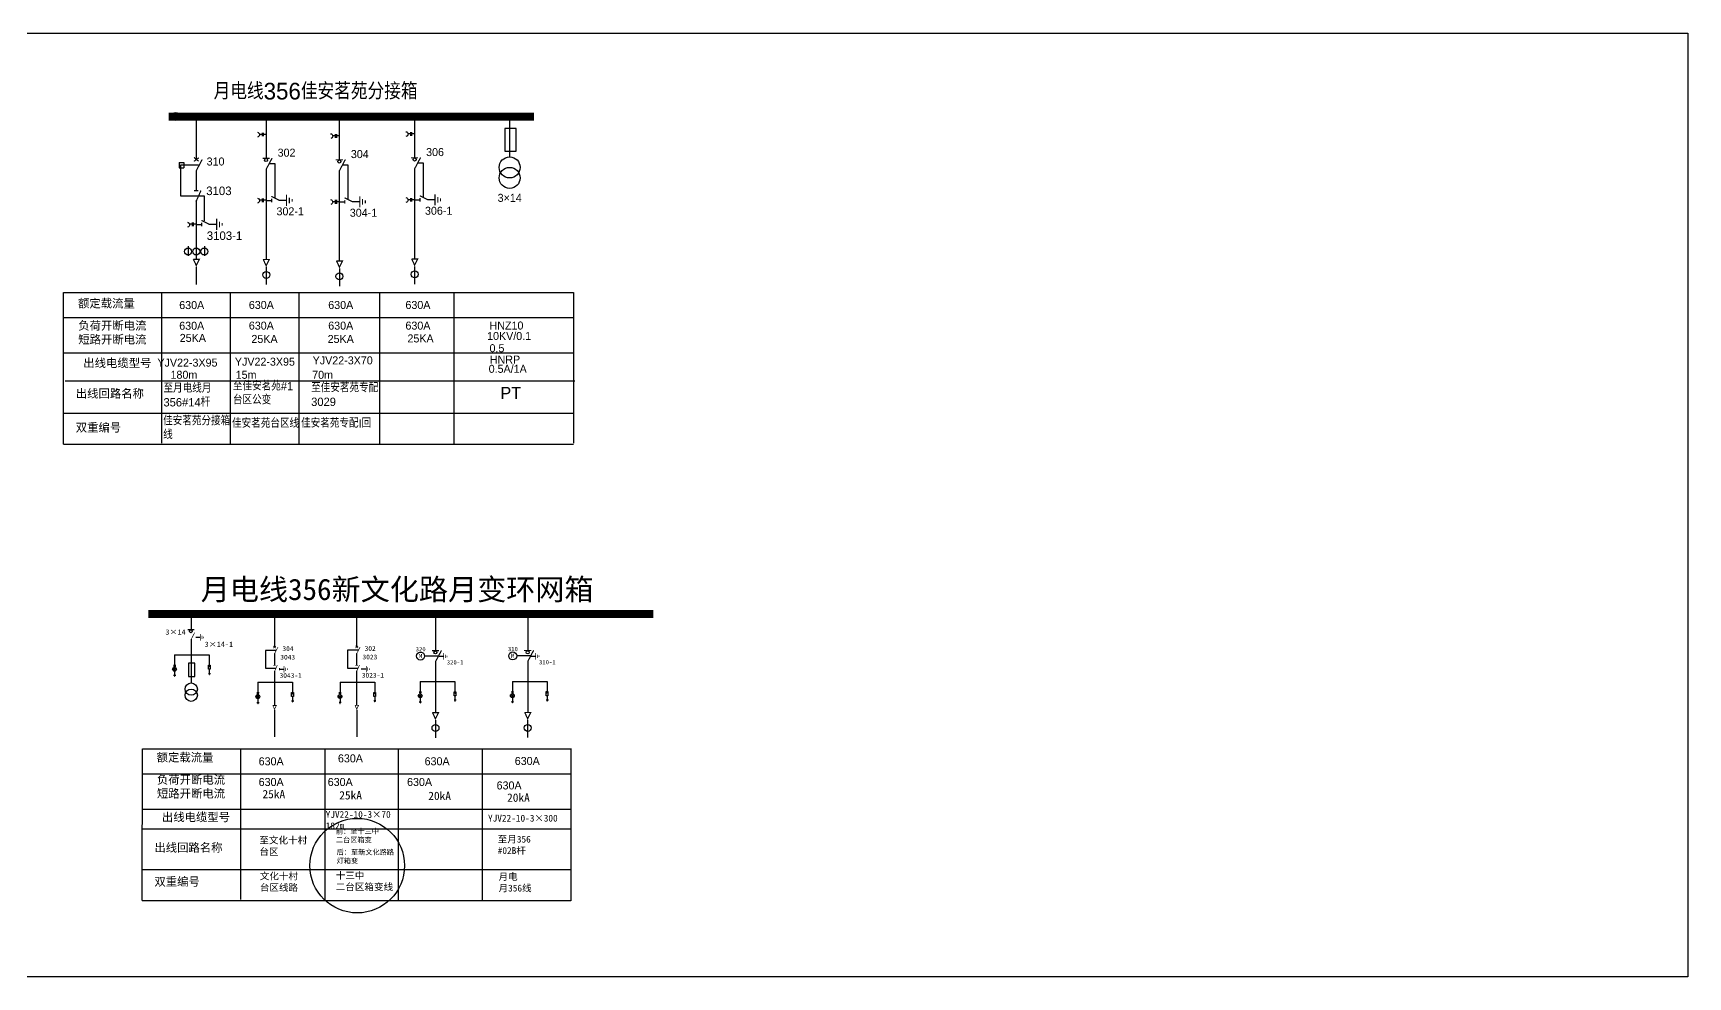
# Model space of a CAD drawing. Extents: x 3 to 714, y -241 to -20.
# Drawn here: x 326.1 to 713.8, y -240.8 to -19.7 of the extents above; entities that cross this region are included whole.
import ezdxf

# ---------------------------------------------------------------- set-up
doc = ezdxf.new("R2010")
doc.units = 0
doc.header["$LTSCALE"] = 0.774411
doc.linetypes.add('ACAD_ISO02W100', pattern=[15, 12, -3])
doc.linetypes.add('CENTER', pattern=[50.8, 31.75, -6.35, 6.35, -6.35])
doc.layers.get('0').update_dxf_attribs({"linetype": 'CONTINUOUS'})
doc.layers.add('2', color=7, linetype='CONTINUOUS')
doc.styles.add('HZ', font='simkai_0.ttf')
doc.styles.add('hztxt_txtstyle_0.00_0_0', font='', dxfattribs={"bigfont": 'hztxt.shx'})
doc.styles.add('hztxt_txtstyle_1.88_0_0', font='', dxfattribs={"height": 1.875, "bigfont": 'hztxt.shx'})
doc.styles.add('hztxt_txtstyle_2.00_0_0', font='', dxfattribs={"height": 2, "bigfont": 'hztxt.shx'})
doc.styles.add('hztxt_txtstyle_2.70_0_0', font='simkai.ttf', dxfattribs={"height": 2.7})
doc.styles.add('hztxt_txtstyle_2.81_0_0', font='', dxfattribs={"height": 2.8125, "bigfont": 'hztxt.shx'})
doc.styles.get('hztxt_txtstyle_0.00_0_0').set_extended_font_data('hztxt')
doc.styles.get('hztxt_txtstyle_1.88_0_0').set_extended_font_data('hztxt')
doc.styles.get('hztxt_txtstyle_2.00_0_0').set_extended_font_data('hztxt')
doc.styles.get('hztxt_txtstyle_2.81_0_0').set_extended_font_data('hztxt')

# ---------------------------------------------------------------- blocks, each defined once
blk = doc.blocks.new('JD')
for points in [[(-2, 0.2), (-2, -0.2), (2, 0.2), (2, -0.2)], [(1, -1.2), (1, -0.8), (-1, -1.2), (-1, -0.8)], [(-0.5, -1.8), (-0.5, -2.2), (0.5, -1.8), (0.5, -2.2)]]:
    blk.add_trace(points)

msp = doc.modelspace()

# ---------------------------------------------------------------- linework, layer by layer
for p, q in [((364.36, -39.84), (364.36, -49.34)), ((380.73, -39.6), (380.73, -49.02)), ((397.89, -39.93), (397.89, -49.35)), ((415.52, -39.47), (415.52, -48.89)), ((439.29, -42.02), (436.69, -42.02)), ((436.69, -42.08), (436.69, -47.33)), ((437.75, -39.4), (437.75, -48.82)), ((439.29, -47.33), (439.29, -42.02)), ((360.36, -50), (360.36, -51.24)), ((360.36, -50), (361.48, -50)), ((361.48, -50), (361.48, -51.24)), ((436.69, -47.33), (439.29, -47.33)), ((360.36, -51.24), (361.48, -51.24)), ((364.36, -51.9), (364.36, -56.55)), ((380.73, -51.58), (380.73, -72.78)), ((397.89, -51.91), (397.89, -73.11)), ((415.52, -51.44), (415.52, -72.64)), ((364.36, -58.87), (364.36, -72.59)), ((380.73, -58.88), (382.03, -58.88)), ((383.72, -58.84), (385.49, -58.84)), ((397.89, -59.21), (399.19, -59.21)), ((400.89, -59.17), (402.65, -59.17)), ((415.52, -58.74), (416.81, -58.74)), ((418.51, -58.71), (420.28, -58.71)), ((364.36, -64.51), (365.66, -64.51)), ((367.35, -64.47), (369.12, -64.47)), ((362.49, -69.61), (362.49, -71.9)), ((366.3, -69.61), (366.3, -71.9)), ((333.25, -116), (333.26, -80.47)), ((333.26, -80.47), (452.73, -80.47)), ((356.25, -80.66), (356.25, -115.72)), ((388.43, -80.36), (388.43, -116.07)), ((407.31, -80.36), (407.31, -116.07)), ((424.68, -80.36), (424.68, -116.07)), ((452.73, -80.47), (452.73, -115.72)), ((333.32, -86.33), (452.74, -86.33)), ((333.32, -94.58), (452.74, -94.58)), ((333.66, -101.15), (453.08, -101.15)), ((452.73, -108.84), (333.25, -108.84)), ((452.73, -116.08), (333.25, -116.08)), ((420.41, -154.91), (420.41, -164.33)), ((442.02, -154.88), (442.02, -164.3)), ((420.41, -166.89), (420.41, -178.87)), ((442.02, -166.86), (442.02, -178.83)), ((351.73, -222.88), (351.74, -187.36)), ((351.74, -187.36), (452.09, -187.36)), ((374.73, -187.54), (374.73, -222.6)), ((411.69, -187.24), (411.69, -222.95)), ((431.37, -187.24), (431.37, -222.95)), ((452.09, -187.24), (452.09, -222.95)), ((351.8, -193.21), (452.09, -193.21)), ((351.8, -201.46), (452.09, -201.46)), ((351.8, -206.11), (452.09, -206.11)), ((452.09, -215.72), (351.73, -215.72)), ((452.09, -222.95), (351.73, -222.96))]:
    msp.add_line(p, q)
at = {"linetype": 'ACAD_ISO02W100'}
for p, q in [((360.71, -50.65), (360.71, -57.8)), ((364.92, -50.65), (360.71, -50.65)), ((360.71, -57.8), (366.26, -57.8)), ((366.26, -57.8), (366.26, -63.7))]:
    msp.add_line(p, q, dxfattribs=at)
at = {"linetype": 'CENTER'}
for p, q in [((364.37, -74.44), (364.37, -78.61)), ((380.74, -74.49), (380.74, -78.61)), ((397.9, -74.83), (397.9, -78.95)), ((415.52, -74.36), (415.52, -78.48)), ((420.4, -180.62), (420.4, -184.74)), ((442, -180.59), (442, -184.71))]:
    msp.add_line(p, q, dxfattribs=at)
at = {"color": 0, "linetype": 'Continuous'}
for p, q in [((372.35, -80.53), (372.35, -116.08)), ((394.52, -187.42), (394.52, -222.9))]:
    msp.add_line(p, q, dxfattribs=at)
at = {"color": 0}
for p, q in [((363.17, -155.78), (363.17, -159.4)), ((382.7, -156.48), (382.7, -163.53)), ((401.95, -156.44), (401.95, -163.5)), ((363.18, -161.64), (363.18, -171.9)), ((364.27, -161.23), (365.3, -161.23)), ((382.7, -165.03), (382.7, -167.75)), ((401.95, -165), (401.95, -167.72)), ((421.27, -165.67), (422.31, -165.67)), ((442.87, -165.63), (443.91, -165.63)), ((382.7, -169.12), (382.7, -177.15)), ((383.87, -168.69), (384.9, -168.69)), ((401.95, -169.08), (401.95, -177.12)), ((403.13, -168.65), (404.16, -168.65))]:
    msp.add_line(p, q, dxfattribs=at)
at = {"color": 0, "linetype": 'ACAD_ISO02W100'}
for p, q in [((383.03, -164.3), (380.56, -164.3)), ((380.56, -164.3), (380.56, -168.49)), ((402.28, -164.26), (399.82, -164.26)), ((399.82, -164.26), (399.82, -168.45)), ((380.56, -168.49), (383.03, -168.49)), ((399.82, -168.45), (402.29, -168.45))]:
    msp.add_line(p, q, dxfattribs=at)
at = {"color": 0, "linetype": 'CENTER'}
for p, q in [((382.7, -178.23), (382.7, -184.57)), ((401.96, -178.2), (401.96, -184.54))]:
    msp.add_line(p, q, dxfattribs=at)
at = {"linetype": 'Continuous'}
msp.add_lwpolyline([(2.92, -19.71), (713.84, -19.71), (713.84, -240.77), (2.92, -240.77)], close=True, dxfattribs=at)
for points, const_width in [([(357.92, -39.25), (443.5, -39.25)], 1.88), ([(363.82, -49.76), (364.97, -48.91)], 0.281), ([(363.83, -48.82), (364.93, -49.74)], 0.281), ([(364.36, -51.97), (365.76, -49.31)], 0.281), ([(379.9, -49.05), (381.56, -49.05)], 0.281), ([(380.73, -51.65), (382.14, -48.98)], 0.281), ([(397.06, -49.39), (398.72, -49.39)], 0.281), ([(397.89, -51.98), (399.3, -49.32)], 0.281), ([(414.69, -48.92), (416.35, -48.92)], 0.281), ([(415.52, -51.52), (416.92, -48.85)], 0.281), ([(363.85, -56.62), (364.89, -56.62)], 0.281), ([(364.3, -59.22), (365.48, -56.56)], 0.281), ([(381.96, -57.94), (383.83, -58.88)], 0.281), ([(399.12, -58.27), (400.99, -59.21)], 0.281), ([(416.74, -57.81), (418.62, -58.74)], 0.281), ([(382.03, -58.45), (382.03, -59.31)], 0.281), ([(399.19, -58.78), (399.19, -59.64)], 0.281), ([(416.81, -58.31), (416.81, -59.18)], 0.281), ([(365.58, -63.57), (367.46, -64.51)], 0.281), ([(365.66, -64.08), (365.66, -64.94)], 0.281), ([(363.67, -72.68), (365.1, -72.68), (364.37, -74.13), (363.68, -72.65)], 0.281), ([(380.04, -72.74), (381.47, -72.74), (380.74, -74.19), (380.06, -72.71)], 0.281), ([(397.2, -73.07), (398.63, -73.07), (397.9, -74.52), (397.22, -73.04)], 0.281), ([(414.83, -72.6), (416.26, -72.6), (415.52, -74.05), (414.84, -72.58)], 0.281), ([(353.15, -155.78), (471.48, -155.78)], 1.88), ([(419.58, -164.37), (421.24, -164.37)], 0.281), ([(420.41, -166.96), (421.82, -164.3)], 0.281), ([(441.19, -164.33), (442.84, -164.33)], 0.281), ([(442.02, -166.93), (443.42, -164.26)], 0.281), ([(419.7, -178.87), (421.13, -178.87), (420.4, -180.32), (419.71, -178.84)], 0.281), ([(441.3, -178.83), (442.73, -178.83), (442, -180.28), (441.32, -178.8)], 0.281)]:
    msp.add_lwpolyline(points, dxfattribs=dict(const_width=const_width))
for points in [[(378.69, -42.94, -0.877934), (378.71, -44.08)], [(395.85, -43.27, -0.877934), (395.87, -44.41)], [(413.47, -42.8, -0.877934), (413.5, -43.94)], [(378.69, -58.38, -0.877934), (378.71, -59.52)], [(395.85, -58.71, -0.877934), (395.87, -59.85)], [(413.47, -58.25, -0.877934), (413.5, -59.39)], [(362.31, -64.01, -0.877934), (362.34, -65.15)]]:
    msp.add_lwpolyline(points, format="xyb")
for points in [[(379.78, -43.42), (379.19, -43.42)], [(379.78, -43.03), (379.78, -43.88)], [(380.05, -43.03), (380.05, -43.88)], [(380.73, -43.42), (380.05, -43.42)], [(396.95, -43.75), (396.36, -43.75)], [(396.95, -43.36), (396.95, -44.21)], [(397.21, -43.36), (397.21, -44.21)], [(397.89, -43.75), (397.21, -43.75)], [(414.57, -43.29), (413.98, -43.29)], [(414.57, -42.89), (414.57, -43.75)], [(414.83, -42.89), (414.83, -43.75)], [(415.51, -43.29), (414.83, -43.29)], [(379.78, -58.86), (379.19, -58.86)], [(379.78, -58.47), (379.78, -59.32)], [(380.05, -58.47), (380.05, -59.32)], [(380.73, -58.86), (380.05, -58.86)], [(396.95, -59.2), (396.36, -59.2)], [(396.95, -58.8), (396.95, -59.66)], [(397.21, -58.8), (397.21, -59.66)], [(397.89, -59.2), (397.21, -59.2)], [(414.57, -58.73), (413.98, -58.73)], [(414.57, -58.34), (414.57, -59.19)], [(414.83, -58.34), (414.83, -59.19)], [(415.51, -58.73), (414.83, -58.73)], [(363.41, -64.49), (362.82, -64.49)], [(363.41, -64.1), (363.41, -64.95)], [(363.67, -64.1), (363.67, -64.95)], [(364.35, -64.49), (363.67, -64.49)]]:
    msp.add_lwpolyline(points)
at = {"linetype": 'ACAD_ISO02W100'}
for points in [[(382.82, -58.46), (382.82, -50.35), (381.42, -50.35)], [(417.61, -58.33), (417.61, -50.21), (416.2, -50.21)], [(399.98, -58.79), (399.98, -50.68), (398.58, -50.68)]]:
    msp.add_lwpolyline(points, dxfattribs=at)
at = {"color": 0}
for points, const_width in [([(362.34, -159.45), (363.88, -159.45)], 0.261), ([(363.18, -161.68), (364.01, -160.12)], 0.165), ([(382.38, -163.78), (383.05, -163.28)], 0.165), ([(382.39, -163.23), (383.03, -163.77)], 0.165), ([(382.7, -165.07), (383.52, -163.51)], 0.165), ([(401.65, -163.19), (402.29, -163.73)], 0.165), ([(401.64, -163.74), (402.31, -163.24)], 0.165), ([(401.95, -165.04), (402.78, -163.48)], 0.165), ([(382.4, -167.8), (383.01, -167.8)], 0.165), ([(382.66, -169.32), (383.36, -167.76)], 0.165), ([(383.87, -168.44), (383.87, -168.94)], 0.165), ([(401.66, -167.76), (402.27, -167.76)], 0.165), ([(401.92, -169.28), (402.61, -167.73)], 0.165), ([(403.13, -168.4), (403.13, -168.91)], 0.165), ([(382.29, -177.2), (383.13, -177.2), (382.7, -178.05), (382.3, -177.19)], 0.165), ([(401.55, -177.17), (402.39, -177.17), (401.96, -178.02), (401.56, -177.15)], 0.165)]:
    msp.add_lwpolyline(points, dxfattribs=dict(at, const_width=const_width))
at = {"color": 7, "linetype": 'Continuous'}
for points in [[(359.29, -165.34), (367.4, -165.34)], [(359.29, -165.34), (359.29, -167.72)], [(367.4, -165.34), (367.4, -168.04)], [(421.12, -165.63), (417.83, -165.63)], [(442.72, -165.59), (439.44, -165.59)], [(358.94, -168.45), (359.63, -168.97)], [(359.61, -168.45), (358.97, -169)], [(359.03, -167.95), (359.55, -167.95)], [(359.04, -167.74), (359.56, -167.74)], [(359.06, -170.07), (359.57, -170.07)], [(359.17, -170.2), (359.43, -170.2)], [(359.24, -170.32), (359.33, -170.32)], [(359.28, -169.14), (359.28, -170.06)], [(359.29, -167.95), (359.29, -168.27)], [(367.2, -169.67), (367.7, -169.67)], [(367.31, -169.8), (367.57, -169.8)], [(367.38, -169.92), (367.46, -169.92)], [(367.41, -168.71), (367.41, -169.66)], [(378.54, -174.37), (379.06, -174.37)], [(378.55, -174.16), (379.07, -174.16)], [(378.8, -171.76), (386.91, -171.76)], [(378.8, -171.76), (378.8, -174.14)], [(378.8, -174.37), (378.8, -174.69)], [(386.91, -171.76), (386.91, -174.46)], [(397.8, -174.33), (398.32, -174.33)], [(397.81, -174.12), (398.32, -174.12)], [(398.06, -171.72), (406.17, -171.72)], [(398.06, -171.72), (398.06, -174.11)], [(398.06, -174.33), (398.06, -174.66)], [(406.17, -171.73), (406.17, -174.42)], [(416.59, -173.98), (417.11, -173.98)], [(416.59, -174.19), (417.11, -174.19)], [(416.85, -171.58), (424.96, -171.58)], [(416.85, -171.58), (416.85, -173.96)], [(416.85, -174.19), (416.85, -174.51)], [(424.96, -171.58), (424.96, -174.28)], [(438.19, -174.15), (438.71, -174.15)], [(438.2, -173.94), (438.71, -173.94)], [(438.45, -171.55), (446.56, -171.55)], [(438.45, -171.55), (438.45, -173.93)], [(438.45, -174.15), (438.45, -174.48)], [(446.56, -171.55), (446.56, -174.24)], [(378.45, -174.87), (379.14, -175.39)], [(379.12, -174.87), (378.48, -175.42)], [(378.58, -176.49), (379.08, -176.49)], [(378.69, -176.62), (378.94, -176.62)], [(378.76, -176.74), (378.84, -176.74)], [(378.79, -175.56), (378.79, -176.48)], [(386.71, -176.09), (387.22, -176.09)], [(386.82, -176.22), (387.08, -176.22)], [(386.89, -176.34), (386.98, -176.34)], [(386.93, -175.13), (386.93, -176.08)], [(397.71, -174.83), (398.4, -175.36)], [(398.38, -174.83), (397.74, -175.39)], [(397.83, -176.45), (398.34, -176.45)], [(397.94, -176.59), (398.2, -176.59)], [(398.01, -176.71), (398.1, -176.71)], [(398.05, -175.53), (398.05, -176.45)], [(405.97, -176.05), (406.47, -176.05)], [(406.08, -176.18), (406.34, -176.18)], [(406.15, -176.3), (406.23, -176.3)], [(406.18, -175.1), (406.18, -176.04)], [(416.49, -174.69), (417.19, -175.22)], [(417.17, -174.69), (416.52, -175.24)], [(416.62, -176.31), (417.12, -176.31)], [(416.73, -176.44), (416.99, -176.44)], [(416.8, -176.56), (416.88, -176.56)], [(416.83, -175.38), (416.83, -176.3)], [(424.76, -175.91), (425.26, -175.91)], [(424.87, -176.04), (425.13, -176.04)], [(424.94, -176.16), (425.02, -176.16)], [(424.97, -174.95), (424.97, -175.9)], [(438.1, -174.65), (438.79, -175.18)], [(438.77, -174.65), (438.13, -175.21)], [(438.22, -176.27), (438.73, -176.27)], [(438.33, -176.41), (438.59, -176.41)], [(438.4, -176.53), (438.49, -176.53)], [(438.44, -175.35), (438.44, -176.27)], [(446.36, -175.87), (446.86, -175.87)], [(446.47, -176), (446.73, -176)], [(446.54, -176.13), (446.62, -176.13)], [(446.57, -174.92), (446.57, -175.87)]]:
    msp.add_lwpolyline(points, dxfattribs=at)
at = {"color": 0}
msp.add_lwpolyline([(362.53, -167.32), (362.53, -170.4), (364.06, -170.4), (364.06, -167.28), (362.53, -167.28)], dxfattribs=at)
at = {"color": 7, "linetype": 'Continuous'}
for points in [[(367.2, -167.75), (367.61, -167.75), (367.61, -168.71), (367.2, -168.71)], [(367.4, -168.11), (367.46, -168.01), (367.34, -168.01)], [(386.71, -174.17), (387.13, -174.17), (387.13, -175.13), (386.71, -175.13)], [(386.91, -174.53), (386.97, -174.43), (386.86, -174.43)], [(405.97, -174.13), (406.38, -174.13), (406.38, -175.1), (405.97, -175.1)], [(406.17, -174.49), (406.23, -174.39), (406.11, -174.39)], [(424.76, -173.99), (425.17, -173.99), (425.17, -174.95), (424.76, -174.95)], [(424.96, -174.35), (425.02, -174.25), (424.9, -174.25)], [(446.36, -173.95), (446.77, -173.95), (446.77, -174.92), (446.36, -174.92)], [(446.56, -174.31), (446.62, -174.21), (446.5, -174.21)]]:
    msp.add_lwpolyline(points, close=True, dxfattribs=at)
for centre, radius in [((359.55, -39.27), 0.933), ((380.73, -49.45), 0.36), ((397.89, -49.78), 0.36), ((415.52, -49.32), 0.36), ((362.45, -70.86), 0.812), ((364.38, -70.86), 0.812), ((366.26, -70.86), 0.812), ((380.76, -76.34), 0.812), ((397.92, -76.68), 0.812), ((415.55, -76.21), 0.812), ((420.41, -164.77), 0.36), ((442.02, -164.73), 0.36), ((420.42, -182.47), 0.812), ((442.02, -182.44), 0.812)]:
    msp.add_circle(centre, radius)
at = {"color": 0}
msp.add_circle((363.11, -159.82), 0.335, dxfattribs=at)
at = {"color": 7, "linetype": 'Continuous'}
for centre, radius in [((416.92, -165.63), 0.939), ((438.52, -165.59), 0.939), ((359.27, -168.71), 0.445), ((378.79, -175.13), 0.445), ((398.04, -175.09), 0.445), ((416.83, -174.95), 0.445), ((438.43, -174.91), 0.445)]:
    msp.add_circle(centre, radius, dxfattribs=at)
at = {"color": 1, "linetype": 'Continuous'}
msp.add_circle((402.08, -214.71), 11.08, dxfattribs=at)
at = {"layer": '2', "color": 3}
for centre in [(437.79, -51.17), (437.79, -53.62)]:
    msp.add_circle(centre, 2.46, dxfattribs=at)
at = {"layer": '2', "color": 0}
for centre in [(363.19, -173.36), (363.19, -174.8)]:
    msp.add_circle(centre, 1.44, dxfattribs=at)

# ---------------------------------------------------------------- block references
at = {"xscale": 0.65625, "yscale": 0.65625, "zscale": 0.65625, "rotation": 90}
for p in [(385.51, -58.89), (402.68, -59.22), (420.3, -58.76), (369.14, -64.52)]:
    msp.add_blockref('JD', p, dxfattribs=at)
at = {"color": 0, "zscale": 0.3844120780054647, "rotation": 90}
for p, xscale, yscale in [((365.32, -161.26), 0.3844120780054254, 0.3844120780054254), ((422.32, -165.7), 0.3844120780053686, 0.3844120780053686), ((443.92, -165.66), 0.3844120780053686, 0.3844120780053686), ((384.92, -168.72), 0.3844120780053686, 0.3844120780053686), ((404.18, -168.68), 0.3844120780053686, 0.3844120780053686)]:
    msp.add_blockref('JD', p, dxfattribs=dict(at, xscale=xscale, yscale=yscale))

# ---------------------------------------------------------------- texts
for s, height, style, p in [('310', 1.875, 'hztxt_txtstyle_1.88_0_0', (366.8, -50.72)), ('302', 1.875, 'hztxt_txtstyle_1.88_0_0', (383.43, -48.65)), ('304', 1.875, 'hztxt_txtstyle_1.88_0_0', (400.59, -48.98)), ('306', 1.875, 'hztxt_txtstyle_1.88_0_0', (418.22, -48.51)), ('3103', 2, 'hztxt_txtstyle_2.00_0_0', (366.7, -57.65)), ('3×14', 1.875, 'hztxt_txtstyle_1.88_0_0', (434.98, -59.23)), ('302-1', 1.875, 'hztxt_txtstyle_1.88_0_0', (383.17, -62.39)), ('304-1', 1.875, 'hztxt_txtstyle_1.88_0_0', (400.34, -62.72)), ('306-1', 1.875, 'hztxt_txtstyle_1.88_0_0', (417.96, -62.26)), ('3103-1', 2, 'hztxt_txtstyle_2.00_0_0', (366.83, -68.16)), ('630A', 1.875, 'hztxt_txtstyle_1.88_0_0', (360.38, -84.35)), ('630A', 1.875, 'hztxt_txtstyle_1.88_0_0', (376.69, -84.32)), ('630A', 1.875, 'hztxt_txtstyle_1.88_0_0', (395.29, -84.32)), ('630A', 1.875, 'hztxt_txtstyle_1.88_0_0', (413.38, -84.32)), ('630A', 1.875, 'hztxt_txtstyle_1.88_0_0', (360.38, -89.19)), ('630A', 1.875, 'hztxt_txtstyle_1.88_0_0', (376.69, -89.16)), ('630A', 1.875, 'hztxt_txtstyle_1.88_0_0', (395.29, -89.16)), ('630A', 1.875, 'hztxt_txtstyle_1.88_0_0', (413.38, -89.16)), ('HNZ10', 1.875, 'hztxt_txtstyle_1.88_0_0', (433.08, -89.14)), ('25KA', 1.875, 'hztxt_txtstyle_1.88_0_0', (360.5, -92.04)), ('25KA', 1.875, 'hztxt_txtstyle_1.88_0_0', (377.29, -92.28)), ('25KA', 1.875, 'hztxt_txtstyle_1.88_0_0', (395.15, -92.28)), ('25KA', 1.875, 'hztxt_txtstyle_1.88_0_0', (413.85, -92.16)), ('10KV/0.1', 1.875, 'hztxt_txtstyle_1.88_0_0', (432.51, -91.59)), ('0.5', 1.875, 'hztxt_txtstyle_1.88_0_0', (433.08, -94.45)), ('YJV22-3X95', 1.875, 'hztxt_txtstyle_1.88_0_0', (355.27, -97.83)), ('YJV22-3X95', 1.875, 'hztxt_txtstyle_1.88_0_0', (373.41, -97.61)), ('YJV22-3X70', 1.875, 'hztxt_txtstyle_1.88_0_0', (391.64, -97.3)), ('HNRP', 1.875, 'hztxt_txtstyle_1.88_0_0', (433.15, -97.11)), ('180m', 1.875, 'hztxt_txtstyle_1.88_0_0', (358.34, -100.67)), ('15m', 1.875, 'hztxt_txtstyle_1.88_0_0', (373.61, -100.68)), ('70m', 1.875, 'hztxt_txtstyle_1.88_0_0', (391.53, -100.68)), ('0.5A/1A', 1.875, 'hztxt_txtstyle_1.88_0_0', (432.88, -99.28)), ('PT', 2.812, 'hztxt_txtstyle_2.81_0_0', (435.65, -105.39)), ('630A', 1.875, 'hztxt_txtstyle_1.88_0_0', (378.99, -191.21)), ('630A', 1.875, 'hztxt_txtstyle_1.88_0_0', (397.56, -190.52)), ('630A', 1.875, 'hztxt_txtstyle_1.88_0_0', (417.87, -191.2)), ('630A', 1.875, 'hztxt_txtstyle_1.88_0_0', (438.99, -191.13)), ('630A', 1.875, 'hztxt_txtstyle_1.88_0_0', (378.99, -196.05)), ('630A', 1.875, 'hztxt_txtstyle_1.88_0_0', (395.17, -196.05)), ('630A', 1.875, 'hztxt_txtstyle_1.88_0_0', (413.76, -196.05)), ('630A', 1.875, 'hztxt_txtstyle_1.88_0_0', (434.74, -196.86))]:
    msp.add_text(s, height=height, dxfattribs=dict(style=style)).set_placement(p)
at = {"color": 0, "linetype": 'Continuous', "style": 'hztxt_txtstyle_2.70_0_0'}
for s, height, p in [('3×14', 1.22, (357.13, -160.6)), ('3×14-1', 1.22, (366.31, -163.47)), ('3043', 1.109, (384.06, -166.43)), ('304', 1.109, (384.56, -164.44)), ('3023', 1.109, (403.32, -166.39)), ('302', 1.109, (403.82, -164.41)), ('3043-1', 1.109, (383.89, -170.71)), ('3023-1', 1.109, (403.15, -170.67))]:
    msp.add_text(s, height=height, dxfattribs=at).set_placement(p)
at = {"color": 0, "linetype": 'Continuous', "attachment_point": 1, "style": 'hztxt_txtstyle_0.00_0_0'}
for s, insert, char_height, width in [('{\\fSimSun|b0|i0|c134|p2;额定载流量}', (336.67, -82.04), 1.9512, 18.6546), ('{\\fSimSun|b0|i0|c134|p2;负荷开断电流\\P短路开断电流}', (336.73, -87.24), 1.9512, 18.6546), ('{\\fSimSun|b0|i0|c134|p2;出线电缆型号}', (337.9, -96.02), 1.9512, 18.6546), ('{\\fSimSun|b0|i0|c134|p2;出线回路名称}', (336.14, -103.16), 1.9512, 18.6546), ('至月电线月356#14杆', (356.69, -101.95), 1.9512, 15.9813), ('至佳安茗苑#1台区公变', (372.96, -101.44), 1.9512, 15.9813), ('至佳安茗苑专配3029', (391.29, -101.84), 1.9512, 15.9813), ('{\\fSimSun|b0|i0|c134|p2;双重编号}', (336.14, -111.12), 1.9512, 18.6546), ('佳安茗苑分接箱线', (356.62, -109.59), 1.951, 15.9813), ('佳安茗苑台区线', (372.75, -110.18), 1.951, 15.9813), ('佳安茗苑专配I回', (388.93, -110.14), 1.951, 15.9813), ('{\\fSimSun|b0|i0|c134|p2;额定载流量}', (355.09, -188.39), 1.9512, 18.6546), ('{\\fSimSun|b0|i0|c134|p2;负荷开断电流\\P短路开断电流}', (355.15, -193.59), 1.9512, 18.6546), ('{\\fSimSun|b0|i0|c134|p2;25kA}', (379.89, -196.98), 1.9512, 14.0683), ('{\\fSimSun|b0|i0|c134|p2;25kA}', (397.88, -197.25), 1.9512, 14.0683), ('{\\fSimSun|b0|i0|c134|p2;20kA}', (418.73, -197.39), 1.9512, 14.0683), ('{\\fSimSun|b0|i0|c134|p2;20kA}', (437.2, -197.8), 1.9512, 14.0683), ('{\\fSimSun|b0|i0|c134|p2;出线电缆型号}', (356.32, -202.37), 1.9512, 18.6546), ('{\\fSimSun|b0|i0|c134|p2;YJV22-10-3×70\\P182m}', (394.69, -201.91), 1.6, 14.0683), ('{\\fSimSun|b0|i0|c134|p2;YJV22-10-3×300}', (432.72, -202.79), 1.6, 18.7269), ('{\\fSimSun|b0|i0|c134|p2;出线回路名称}', (354.56, -209.52), 1.9512, 18.6546), ('{\\fSimSun|b0|i0|c134|p2;至文化十村\\P台区}', (379.16, -207.96), 1.6, 14.0683), ('{\\fSimSun|b0|i0|c134|p2;前：至十三中\\P二台区箱变}', (397.08, -206.06), 1.2, 14.0683), ('{\\fSimSun|b0|i0|c134|p2;至月356\\P#02B杆}', (435, -207.71), 1.6, 14.0683), ('{\\fSimSun|b0|i0|c134|p2;后：至新文化路路灯箱变}', (397.26, -210.95), 1.2, 14.0683), ('{\\fSimSun|b0|i0|c134|p2;文化十村\\P台区线路}', (379.26, -216.36), 1.6, 14.0683), ('{\\fSimSun|b0|i0|c134|p2;十三中\\P二台区箱变线}', (397.05, -216.22), 1.6, 14.0683), ('{\\fSimSun|b0|i0|c134|p2;月电\\P月356线}', (435.19, -216.5), 1.6, 14.0683), ('{\\fSimSun|b0|i0|c134|p2;双重编号}', (354.56, -217.48), 1.9512, 18.6546)]:
    msp.add_mtext(s, dxfattribs=dict(at, insert=insert, char_height=char_height, width=width))
at = {"color": 7, "linetype": 'Continuous', "attachment_point": 1, "style": 'HZ'}
for s, insert, char_height, width in [('{\\fSimSun|b0|i0|c134|p2;月电线356新文化路月变环网箱}', (365.41, -147.5), 5, 100.2635), ('320', (415.77, -163.51), 1, 1.5475), ('320-1', (423.06, -166.59), 1, 1.5475), ('310', (437.37, -163.47), 1, 1.5475), ('310-1', (444.66, -166.55), 1, 1.5475)]:
    msp.add_mtext(s, dxfattribs=dict(at, insert=insert, char_height=char_height, width=width))
at = {"color": 7, "linetype": 'Continuous', "char_height": 1, "attachment_point": 1, "style": 'HZ'}
for insert in [(416.53, -165.1), (438.13, -165.06)]:
    msp.add_mtext('M', dxfattribs=dict(at, insert=insert))
at = {"layer": '2', "color": 7, "insert": (368.44, -31.35), "char_height": 3.9062, "width": 83.0504, "attachment_point": 1, "style": 'hztxt_txtstyle_0.00_0_0'}
msp.add_mtext('月电线356佳安茗苑分接箱', dxfattribs=at)

doc.saveas('drawing.dxf')
